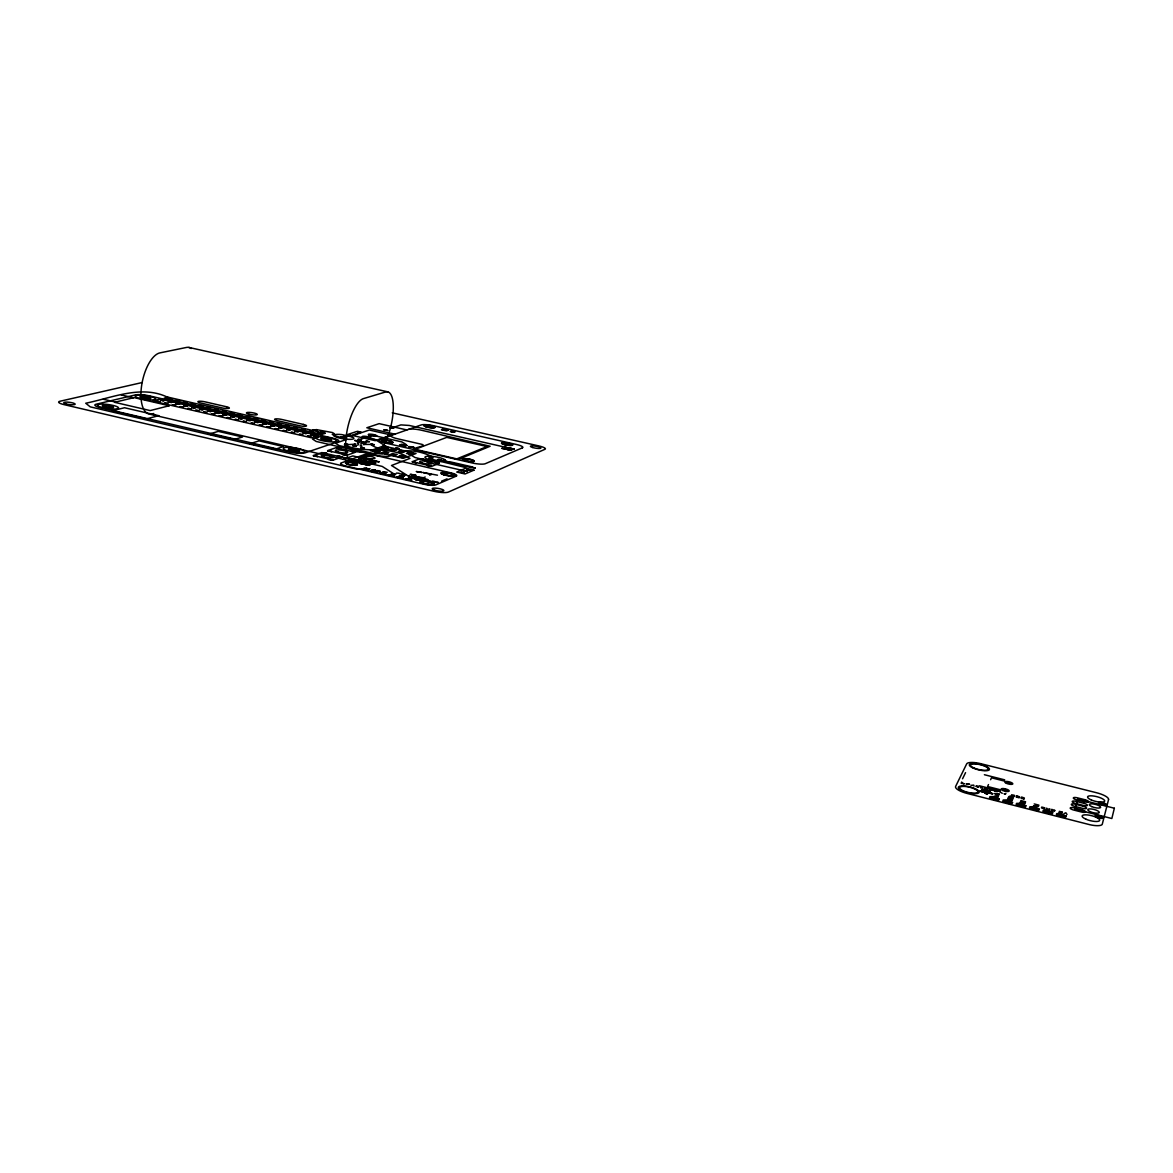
<?xml version="1.0" encoding="UTF-8"?>
<svg xmlns="http://www.w3.org/2000/svg" width="1173" height="1173" viewBox="0 0 1173 1173"><rect width="100%" height="100%" fill="white"/><g stroke="black" fill="none" stroke-linecap="round" stroke-linejoin="round"><path stroke-width="1.5" d="M1102.4 804.399L1102.693 803.27M1067.019 814.473L1065.861 812.757L1063.882 813.681M1049.439 810.206L1049.879 808.886L1046.316 809.414L1046.756 808.094M1038.574 806.012L1038.882 805.133L1034.205 803.945M1035.818 806.569L1038.384 806.511L1033.472 805.968L1036.052 805.91M1025.246 802.625L1025.569 801.76L1020.921 800.572L1020.583 801.438M1024.044 798.872L1024.366 798.007L1022.138 797.215L1020.965 798.08L1021.654 798.49L1024.044 798.872L1021.287 797.229M1019.176 797.625L1019.498 796.775L1017.27 795.983L1016.082 796.848L1016.771 797.259L1019.176 797.625L1016.419 795.998M1011.009 797.039C1017.094 799.707 1007.827 794.18 1009.293 797.083M1004.718 794.165L1005.921 793.3M1004.924 790.587L1005.393 789.458M996.991 795.939L998.795 795.69L995.716 794.898M996.874 794.18L999.455 794.136L994.557 793.593L997.138 793.549M988.472 784.561L987.607 786.526L1000.496 789.796L999.983 790.998L979.352 785.763M990.628 779.722L991.464 777.802L1004.191 781.013L1004.675 779.84L984.382 774.723M980.643 787.816L981.009 786.98M974.045 786.145L973.678 785.118L970.995 785.367M961.772 782.098L961.171 783.344L964.323 783.901L961.581 782.508M962.564 778.784L965.555 772.626M389.92 427.646L393.864 428.306L389.92 427.734M302.693 434.728L299.262 434.245L302.707 434.655M298.147 431.767L294.76 431.151L298.177 431.679M294.628 432.852L291.212 432.251L294.643 432.778M290.127 429.919L286.725 429.421M286.564 431.019L283.177 430.55M286.725 429.318L290.156 429.817M449.127 462.001L445.755 461.488M283.148 430.418L286.593 430.931M445.725 461.356L449.156 461.913M281.285 424.069L277.928 423.453L281.315 423.981M278.719 427.471L282.15 427.969L278.749 427.602M275.112 428.57L278.558 429.069L275.112 428.658M270.728 425.623L274.159 426.136L270.728 425.726M273.382 422.221L270.01 421.635L273.368 422.133M432.646 458.203L429.245 457.661M267.107 426.708L270.538 427.221L267.121 426.84M429.245 457.558L432.676 458.115M262.752 423.79L266.183 424.289L262.811 423.937M265.377 420.462L262.107 419.949L265.465 420.301M254.805 421.957L258.207 422.529L254.849 422.104M257.474 418.644L254.204 417.999L257.576 418.482M251.125 423.028L254.541 423.6L251.169 423.174M246.887 420.242L250.274 420.594M249.6 416.826L246.33 416.18L249.688 416.679M246.858 420.125L250.245 420.564M412.925 447.456L409.656 446.898L411.107 446.708M402.662 457.103L399.231 456.546M243.163 421.18L246.579 421.752L243.207 421.327M403.908 451.649L400.638 451.121M399.231 456.444L402.706 457.001M238.94 418.292L242.342 418.864L238.984 418.438M400.594 450.96L404.011 451.488M235.216 419.348L238.632 419.919L235.23 419.465M404.846 445.593L401.606 444.904L404.949 445.447M395.814 449.728L392.486 449.244M231.022 416.459L234.439 416.943L231.022 416.562M392.442 449.083L395.858 449.611M227.283 417.515L230.685 418.087L227.283 417.632M230.612 412.588L233.984 413.057L230.656 412.735M223.134 414.641L226.536 415.125L223.134 414.743M219.366 415.682L222.767 416.254L219.366 415.799M377.941 451.4L374.539 450.872M384.304 447.206L387.706 447.734L384.333 447.368M222.782 410.785L226.154 411.342L222.767 410.873M218.633 413.409L215.246 412.925M374.524 450.74L377.97 451.268M215.26 412.823L218.662 413.307M218.31 409.568L214.982 409.098M211.463 413.849L214.864 414.436L211.492 414.01M214.967 408.981L218.339 409.45M374.216 444.816L370.961 444.288M210.759 411.606L207.416 410.99L210.803 411.488M370.932 444.127L374.334 444.655M364.348 448.306L361.049 447.778M210.51 407.779L207.196 407.163L210.539 407.661M203.574 412.031L206.991 412.515L203.603 412.178M361.02 447.631L364.466 448.159M202.914 409.788L199.557 409.318L202.944 409.67M366.108 441.121L369.495 441.752L366.093 441.224M362.838 442.265L366.24 442.793L362.868 442.426M202.724 405.975L199.366 405.491L202.753 405.873M195.7 410.213L199.117 410.697L195.73 410.359M352.853 445.74L356.284 446.268L352.882 445.887M195.099 407.955L191.727 407.515L195.114 407.867M191.258 408.878L187.856 408.527M354.759 440.403L358.132 441.033L354.73 440.505M187.856 408.395L191.243 408.849M357.472 431.561L360.8 431.957M191.624 403.6L194.967 404.172L191.61 403.688M357.472 431.444L360.785 431.928M183.369 407.178L180.012 406.708M187.24 402.295L183.897 401.958M180.012 406.591L183.413 407.075M183.868 401.811L187.211 402.266M175.554 405.374L172.182 404.905L175.598 405.257M179.454 400.623L176.126 400.154L179.498 400.506M176.111 403.791L179.498 404.26L176.141 403.937M167.739 403.571L164.381 403.101L167.783 403.453M168.326 401.987L171.713 402.471L168.326 402.104M163.824 400.814L160.584 400.184L163.941 400.667M159.939 401.767L156.566 401.269L159.997 401.65M324.54 432.177L321.241 431.517L324.584 432.06M511.003 448.497L507.792 447.954M321.123 433.277L317.81 432.617L321.182 433.16M507.792 447.837L511.047 448.394M316.563 430.33L313.22 429.817M313.147 431.415L309.775 430.916M313.235 429.699L316.607 430.227M309.775 430.799L313.176 431.312M306.197 433.629L302.825 432.984L306.212 433.526M305.127 429.597L301.769 429.054M301.798 428.951L305.185 429.479M297.077 427.793L293.807 427.236M293.822 427.119L297.209 427.646M289.188 425.916L285.875 425.286L289.247 425.814M446.429 430.3L443.321 429.817M443.291 429.655L446.473 430.168M438.189 482.308L435.242 482.235L437.808 482.47M441.503 481.209L447.074 478.833M431.078 481.15L429.069 480.666M424.729 479.669L425.491 479.346M425.227 477.015L423.453 477.748L413.922 476.238L427.441 479.376M429.655 475.182L431.4 474.464L423.042 472.514L437.485 475.197M410.198 477.455L413.79 477.924L410.506 477.646M409.788 478.261L408.791 478.027L410.99 478.423M408.219 479.508L411.532 478.144L391.503 465.49L409.92 458.408C389.891 444.538 365.214 454.508 344.349 444.875L354.818 444.2M412.485 475.021L413.497 474.61M408.747 476.062L409.201 475.549M403.277 475.461C398.336 474.816 407.383 475.461 403.893 475.842M402.339 473.965L399.568 473.819M399.201 473.232L396.415 473.086M390.99 475.476L394.333 474.141L382.207 466.414L339.481 456.473M395.022 474.552L395.8 474.244L392.017 473.848M383.894 472.616L385.99 472.734L382.398 472.264L384.495 472.382M419.699 458.79L412.236 461.693L431.943 466.253L439.259 463.306L415.066 457.529L408.893 453.76L410.477 453.159M383.454 471.854L387.237 472.25M375.008 470.637L378.205 470.637M364.041 467.968L366.841 468.13L366.035 468.423M392.706 454.86L388.175 456.546L379.055 456.004L316.167 441.444L312.517 439.054L318.25 437.177L312.546 435.168L322.883 431.84M402.295 451.268C412.353 449.728 423.893 452.265 432.837 457.133L429.054 458.614L463.834 467.103L468.452 469.845M403.263 445.227L405.843 444.288L401.972 441.942L372.515 435.198L356.445 440.711L358.234 443.013M384.465 452.954L381.841 453.922L372.735 453.365L339.217 445.608L335.478 443.203L347.032 439.303L334.1 435.579L332.267 434.406L334.32 433.731L332.502 432.573L316.255 429.582L304.496 433.321M394.143 449.391C386.606 450.241 377.75 449.347 371.269 444.919L372.618 444.45L364.304 444.42M361.24 457.455L362.296 457.059M386.005 447.529L387.31 447.045L374.466 439.113L366.46 437.28M343.322 459.347L352.882 455.93L375.932 461.282L366.577 464.772L149.47 414.113M360.126 445.872L361.695 445.329M363.527 444.684L365.082 444.142M354.569 446.048L358.659 444.626M360.492 443.981L367.794 441.444M354.026 444.464L355.61 443.922M357.442 443.291L359.011 442.749M391.885 427.984L400.902 424.89L409.333 425.462L509.419 448.159M345.492 436.312L348.821 435.198M275.684 449.098L283.499 446.561L259.057 440.857L251.066 443.35M296.461 431.459L303.47 429.259M288.441 429.611L295.508 427.427M280.435 427.764L287.546 425.594M234.424 439.45L242.518 437.001L218.325 431.371L210.055 433.761M272.444 425.916L279.599 423.761M264.468 424.069L271.681 421.943M256.506 422.236L263.778 420.125M248.559 420.403L255.875 418.306M240.641 418.57L248.002 416.488M232.723 416.752L240.142 414.67M224.835 414.934L232.298 412.867M289.628 448.951L290.112 448.848A4.736 0.968 8.4 0 1 295.01 449.142L295.948 449.332A4.853 0.982 8.4 0 1 298.485 451.019M216.961 413.116L224.468 411.063M322.018 438.306L322.472 438.203A4.575 0.909 8.6 0 1 327.179 438.511L328.088 438.702M209.087 411.298L216.653 409.26M201.243 409.48L208.853 407.471M193.413 407.676L201.067 405.682M153.722 413.512L152.021 413.952A31.319 13.563 -77.5 0 1 141.464 386.767A31.319 13.563 -77.5 0 1 159.953 352.882L186.478 347.443A30.586 12.932 -77.6 0 1 191.214 348.513M185.598 405.873L193.296 403.893M177.797 404.069L185.539 402.104M170.012 402.28L177.812 400.316M162.241 400.477L170.085 398.541C143.414 383.718 112.975 397.676 85.732 403.233L90.233 406.855L355.786 468.921L365.258 469.464M135.525 394.89L96.098 404.23A10.674 2.082 7.5 0 0 100.379 407.618L290.581 452.074M142.138 382.545L60.043 401.225A10.88 2.111 7.3 0 0 64.178 404.656L434.157 491.326A11.158 2.375 9.1 0 0 448.365 492.074L544.976 449.274A9.853 1.862 9.6 0 0 538.686 445.887L392.266 412.837M1044.586 808.74L1041.448 807.933L1041.756 807.068L1044.879 807.86L1043.164 807.904M1059.292 811.32L1062.415 812.112L1058.94 812.42L1062.078 813.212M1011.566 794.766L1014.645 795.543L1011.141 795.822L1014.22 796.599M987.05 789.209L988.003 788.989L985.041 787.992L984.47 789.253L986.772 789.84L987.725 789.62L984.763 788.623M420.77 478.613L419.89 478.657L422.28 478.965M407.955 478.364L410.667 478.877M425.11 479.508L423.233 479.317M353.249 451.59L362.413 452.148M452.25 431.356C448.687 432.192 460.109 432.661 452.191 431.136M452.954 432.075C456.84 431.517 445.212 430.594 452.822 432.265M411.591 446.781L408.483 446.605L414.186 447.529L411.591 446.781L413.013 447.294M454.479 458.892L458.863 459.156L490.123 446.253L421.327 430.198A9.97 1.891 9.1 0 0 408.644 429.347M188.897 347.443L387.72 391.826M406.914 429.963L379.143 423.644L366.826 427.749L394.92 434.171M439.186 459.772L447.441 461.663M465.476 471.106L427.617 462.367L422.441 459.229M121.259 394.978L133.399 397.779M360.463 456.957L363.073 457.558M417.881 471.707L420.535 472.323M103.224 399.201L115.54 402.06M411.65 474.508L414.318 475.124M348.396 461.326L351.035 461.942M413.365 476.517L410.594 476.37M427.148 479.742C431.004 481.033 422.412 479.156 428.292 480.241M402.53 474.625L405.491 474.713M408.439 475.857L409.436 476.091M417.104 478.584L419.142 479.068M420.608 479.405L422.544 479.786L416.782 478.76M415.872 478.789L421.708 479.904M400.946 475.446L403.952 476.15L400.169 475.754L403.175 476.458M414.054 478.613L421.004 480.226M413.644 478.628L421.371 480.563M414.773 479.024L421.503 480.71M391.562 474.039L394.568 474.728L390.77 474.347L393.776 475.05M415.829 479.64L418.189 480.065M379.744 471.37C378.249 470.094 383.19 472.66 378.351 471.282M415.755 479.918L417.251 480.094M367.178 468.701L370.169 468.789M102.813 407.808L102.887 407.823A10.865 2.111 7.5 0 0 117.285 408.791A10.66 2.082 7.5 0 0 112.975 405.389L112.945 405.389A10.66 2.082 7.5 0 0 98.591 404.406M415.931 450.036C407.324 448.247 429.787 446.077 421.268 444.2L397.398 438.746A10.176 1.965 9 0 1 391.694 435.3M1100.479 803.314L1104.614 804.355M1006.786 782.406L1010.833 783.417M1003.106 789.502L1007.211 790.543M978.487 786.335C971.405 785.28 984.147 788.755 976.009 786.174M999.528 791.672L1002.255 793.3M1097.048 816.305L1101.242 817.376M982.93 788.403L980.833 787.391M1004.029 793.754L1005.569 794.136M988.766 790.822L990.232 791.174L987.461 790.763M983.531 789.766L982.006 789.37L985.555 790.543M986.581 790.793L990.1 791.496M982.08 789.678L989.997 791.716M982.256 789.972L989.88 791.907M982.446 790.294L987.167 791.482M987.343 791.79L990.437 792.567M982.754 790.881L991.64 793.139M1012.959 798.549L1008.325 797.376L1012.622 799.414L1007.974 798.226M981.64 790.866L992.71 793.681M980.892 790.939L986.2 792.039M986.449 792.098L992.783 793.798M980.159 791.027L992.006 793.769M979.91 791.086L988.209 793.212M980.364 791.35L981.918 791.746M984.587 792.435L988.15 793.344M984.763 792.728L987.871 793.52M985.335 793.183L987.431 793.725M985.921 793.637L986.992 793.916M1025.055 803.124L1020.393 801.936L1024.733 803.989L1020.07 802.801M985.232 793.109L987.505 793.696M985.76 793.52L987.123 793.857M994.367 796.056L998.15 797.244M360.917 445.608L362.736 447.939M328.176 438.717A4.677 0.924 8.6 0 1 330.625 440.3A4.883 0.968 8.6 0 1 324.51 439.934A4.677 0.924 8.6 0 1 322.091 438.335M335.845 441.532A10.616 2.097 8.6 0 1 322.047 440.623A10.616 2.097 8.6 0 1 316.593 437.045M316.901 437.133A10.425 2.067 8.6 0 1 330.405 437.998A10.425 2.067 8.6 0 1 335.874 441.517M105.599 407.134A4.795 0.938 7.5 0 1 103.488 405.667A4.795 0.938 7.5 0 1 109.294 405.873L110.145 406.034A4.795 0.938 7.5 0 1 112.168 407.574A5 0.968 7.5 0 1 105.687 407.148M154.513 399.656A10.484 1.979 7.8 0 1 140.716 398.703A10.293 1.95 7.8 0 1 136.405 395.462A10.293 1.95 7.8 0 1 150.129 396.415A10.293 1.95 7.8 0 1 154.543 399.641M298.47 451.033A5.059 1.026 8.4 0 1 292.121 450.652A4.853 0.982 8.4 0 1 289.702 448.98M102.96 407.808A10.66 2.082 7.5 0 1 98.693 404.421M135.584 394.876A10.278 1.95 7.7 0 1 149.294 395.844L332.633 438.116A10.41 2.067 8.6 0 1 338.117 441.635L304.863 452.925A10.997 2.243 8.4 0 1 290.625 452.06M346.9 461.209L352.516 462.074L346.915 461.165M346.592 454.992L342.355 454.479L346.563 455.095M341.622 456.766L337.369 456.077L341.622 456.796M340.742 448.497L336.563 447.822L340.742 448.526M332.589 459.977L328.249 459.347L332.589 460.007M331.856 451.576L327.59 450.945L331.856 451.605M326.812 453.321L322.531 452.763L326.812 453.321M317.648 456.488L313.338 455.916L317.604 456.576M379.04 461.795L369.055 459.963L378.982 461.898M375.727 463.027L365.697 461.121L375.727 463.027M373.073 464.039L363.014 462.118L373.058 463.995M369.715 465.285L359.642 463.32L369.656 465.402M514.243 449.083L504.595 447.192L514.243 449.083M439.201 462.939L435.051 462.353L439.113 463.042M511.589 450.212L501.912 448.35L511.589 450.212M431.283 466.136L427.089 465.417L431.283 466.136M422.001 472.455L416.43 471.546L422.001 472.455M424.523 459.552L420.374 458.966L424.523 459.552M415.799 475.241L410.169 474.376L415.799 475.285M416.488 462.705L412.28 462.03L416.43 462.792M1114.35 808.226L1111.843 818.519L1074.923 809.165L1077.958 799.033L1114.35 808.226M1108.558 799.561L1102.385 823.783A12.962 3.695 14.2 0 1 1089.82 824.707L967.051 793.417A13.607 3.915 13.3 0 1 955.614 786.453L966.669 763.887A13.138 3.651 13.2 0 1 980.951 763.726L1096.447 792.713A13.475 3.71 14 0 1 1108.558 799.561M1066.154 816.012L1065.817 817.126L1062.797 817.2L1056.374 814.722L1056.726 813.622L1059.732 813.549L1066.154 816.012M1063.105 815.323L1062.797 816.276L1059.424 815.411L1059.732 814.458L1063.105 815.323M364.539 457.675L359.011 456.796L364.539 457.675M1054.747 810.367L1054.454 811.247L1051.243 810.675L1051.682 809.355L1054.747 810.367M1052.694 812.596L1052.328 813.695L1049.307 813.769L1042.914 811.291L1043.296 810.191L1046.316 810.132L1052.694 812.596M1049.644 811.892L1049.322 812.845L1045.964 811.98L1046.287 811.042L1049.644 811.892M355.36 451.913L351.138 451.297L355.36 451.884M1039.278 809.179L1038.882 810.264L1035.862 810.338L1029.498 807.874L1029.894 806.789L1032.914 806.716L1039.278 809.179M1036.228 808.476L1035.891 809.429L1032.548 808.564L1032.885 807.625L1036.228 808.476M1025.891 805.763L1025.481 806.848L1022.445 806.921L1016.126 804.473L1016.551 803.388L1019.572 803.329L1025.891 805.763M1022.856 805.074L1022.504 806.012L1019.161 805.162L1019.513 804.223L1022.856 805.074M1012.548 802.376L1012.123 803.446L1009.088 803.52L1002.798 801.071L1003.238 800.001L1006.273 799.942L1012.548 802.376M1012.431 799.913L1011.317 800.572L1007.519 799.37L1012.431 799.913M1009.528 801.687L1009.147 802.611L1005.818 801.76L1006.199 800.836L1009.528 801.687M999.249 798.989L998.81 800.059L995.76 800.118L989.499 797.684L989.968 796.628L993.003 796.57L999.249 798.989M996.229 798.3L995.848 799.224L992.519 798.373L992.915 797.464L996.229 798.3M997.68 791.438L994.425 791.086L997.68 791.438M992.842 790.206L989.587 789.854L992.842 790.206M969.528 784.297L966.288 783.945L969.528 784.297M410.037 479.801L406.401 479.2L409.964 479.874M401.415 477.792L397.779 477.176L401.327 477.866M392.794 475.783L389.172 475.168L392.72 475.857M384.201 473.775L380.58 473.159L384.128 473.848M375.624 471.766L372.046 471.106L375.624 471.693M367.076 469.772L363.454 469.244L367.046 469.801M387.706 430.432L383.747 429.846L387.72 430.374M310.772 436.591L307.355 435.989L310.786 436.517M475.256 467.983L471.81 467.441L475.256 467.91M470.182 470.153L466.707 469.596L470.168 470.182M467.206 471.429L463.731 470.901L467.191 471.458M464.215 472.719L460.725 472.176L464.185 472.734M440.901 460.08L437.47 459.552L440.916 460.007M262.532 425.447L259.086 424.934L262.503 425.462M412.178 453.467L408.761 452.939L412.163 453.496M241.829 414.963L238.471 414.377L241.741 415.022M394.421 455.168L390.961 454.611L394.451 455.095M399.025 448.541L395.624 448.013L398.996 448.555M386.181 453.277L382.765 452.617L386.078 453.335M361.431 439.89L358.088 439.259L361.401 439.919M348.117 444.479L344.715 443.834L348 444.538M187.284 406.151L183.897 405.682L187.255 406.181M350.492 435.506L347.164 434.875L350.39 435.564M347.179 436.62L343.792 436.092L347.149 436.635M343.836 437.734L340.449 437.206L343.865 437.646M171.757 398.82L168.413 398.38L171.654 398.879M508.364 449.596L505.123 449.083L508.393 449.508M314.247 435.491L310.845 434.978L314.276 435.388M380.565 448.848L375.697 448.79L370.404 450.681L403.409 458.306L416.048 453.482L383.468 445.989L378.278 447.851L380.565 448.848M473.995 470.138L465.051 473.98L456.752 472.059L465.769 468.247L473.995 470.138M456.268 476.135L435.828 484.889A9.369 1.965 9.1 0 1 423.908 484.229L345.155 465.828A8.622 1.789 8.7 0 1 341.475 462.851L363.938 454.743A9.061 1.833 8.8 0 1 375.58 455.447L450.872 472.866A9.135 1.877 9.2 0 1 456.268 476.135M522.425 447.822L485.255 463.731A10.396 2.067 9.3 0 1 472.132 462.954L385.389 443.027A10.308 2.009 8.9 0 1 379.671 439.523L421.254 424.919A9.824 1.833 9.1 0 1 433.731 425.77L516.223 444.435A9.912 1.877 9.5 0 1 522.425 447.822M472.602 467.001L471.194 467.602L448.335 462.338L449.787 461.751L472.602 467.001M434.816 481.648L432.426 481.341L434.816 481.648M411.723 480.006L408.307 480.27L404.714 478.995L408.131 478.731L411.723 480.006M417.485 477.602L419.494 478.071L417.485 477.602M409.714 479.581L406.723 479.42L409.714 479.581M416.327 477.338L413.952 477.03L416.327 477.338M487.088 446.546L456.796 458.878L415.081 449.303L446.752 437.382L487.088 446.546M401.093 477.572L398.102 477.396L401.093 477.572M444.978 459.86L441.048 461.444A10.322 2.067 9.1 0 1 426.107 458.438A10.322 2.067 9.1 0 1 431.385 456.312A10.322 2.067 9.1 0 1 444.978 459.86M403.101 477.998L399.67 478.247L396.093 476.971L399.524 476.722L403.101 477.998M402.72 476.634L399.128 476.165L402.72 476.634M438.673 459.464L440.3 459.831L438.673 459.464M394.48 475.989L391.049 476.238L387.486 474.962L390.917 474.713L394.48 475.989M390.33 475.05L389.48 475.388L392.486 475.564L390.33 475.05M430.447 457.573L432.06 457.939L430.447 457.573M385.888 473.98L382.442 474.229L378.894 472.954L382.339 472.719L385.888 473.98M383.894 473.555L380.888 473.379L384.055 473.555M377.31 471.971L373.85 472.22L370.316 470.959L373.776 470.71L377.31 471.971M375.316 471.546L372.266 471.443L375.316 471.546M375.052 469.904L372.061 469.816L375.052 469.904M368.762 469.977L365.287 470.212L361.768 468.965L365.243 468.716L368.762 469.977M405.066 456.444L402.104 457.573L398.058 456.634L401.019 455.505L405.066 456.444M413.336 453.291L410.506 454.376L406.474 453.452L409.333 452.367L413.336 453.291M366.768 469.552L363.762 469.376L366.768 469.552M396.826 454.538L393.835 455.652L389.788 454.728L392.779 453.614L396.826 454.538M405.169 451.414L402.31 452.485L398.292 451.561L401.166 450.491L405.169 451.414M406.943 445.461L404.89 446.224L399.568 445.007L401.635 444.244L406.943 445.461M448.35 430.198L446.488 430.887L441.385 429.729L443.262 429.054L448.35 430.198M388.6 452.646L385.594 453.746L381.548 452.822L384.568 451.708L388.6 452.646M397.017 449.538L394.128 450.608L390.125 449.684L393.014 448.614L397.017 449.538M376.386 452.837L354.041 460.989A32.14 11.114 -77.3 0 1 346.534 433.863A32.14 11.114 -77.3 0 1 363.469 398.615L385.726 391.943A31.363 10.586 -77.4 0 1 392.398 418.614A31.363 10.586 -77.4 0 1 376.386 452.837M380.389 450.755L377.354 451.854L373.322 450.916L376.372 449.816L380.389 450.755M388.879 447.661L385.961 448.716L381.958 447.807L384.891 446.752L388.879 447.661M341.607 457.162L333.264 460.124L313.367 455.491L321.857 452.573L341.607 457.162M355.36 452.279L347.267 455.153L327.619 450.593L335.859 447.763L355.36 452.279M391.269 435.051L375.184 440.681L352.868 435.564L369.304 430.022L391.269 435.051M363.615 441.972L357.281 441.341L363.615 441.972M370.36 437.881L362.545 436.679L370.36 437.881M376.386 435.799L368.63 434.611L376.386 435.799M343.278 437.5L341.035 437.353L343.278 437.5M346.607 436.385L344.378 436.239L346.607 436.385M360.39 432.397L351.387 435.418L347.56 434.538L356.592 431.532L360.39 432.397M318.264 435.564L311.402 437.778L152.446 401.049L160.29 399.113L318.264 435.564M325.126 433.336L321.754 434.421L164.279 398.131L168.12 397.192L325.126 433.336M276.579 449.303L249.248 443.423L276.579 449.303M235.304 439.655L208.222 433.834L235.304 439.655M158.707 415.682L146.493 418.864L112.022 410.814L124.543 407.735L158.707 415.682M169.22 405.741L150.173 410.579L114.529 402.295L134.089 397.618L169.22 405.741M141.552 396.533L141.317 396.591A4.619 0.88 7.8 0 0 143.326 398.043A4.824 0.909 7.8 0 0 149.499 398.497A4.619 0.88 7.8 0 0 147.563 397.046L146.61 396.826A4.516 0.85 7.8 0 0 141.816 396.503L141.552 396.533M226.462 406.752L205.172 401.87A5.117 0.968 8 0 0 198.398 401.386A5.117 0.968 8 0 0 200.73 403.013L222.093 407.925A5.132 0.968 8.1 0 0 228.867 408.395A5.132 0.968 8.1 0 0 226.462 406.752M303.455 424.435L281.74 419.45A5.147 0.997 8.4 0 0 275.025 419.01A5.147 0.997 8.4 0 0 277.576 420.696L299.364 425.696A5.161 0.997 8.5 0 0 306.094 426.151A5.161 0.997 8.5 0 0 303.455 424.435M352.223 436.986L341.871 434.596A10.22 2.009 8.7 0 0 334.246 436.121A10.22 2.009 8.7 0 0 348.293 439.347A10.22 2.009 8.7 0 0 352.223 436.986M298.367 448.57L298.309 448.555A10.792 2.199 8.4 0 0 284.262 447.705A10.792 2.199 8.4 0 0 289.643 451.429L289.702 451.444A10.982 2.243 8.4 0 0 303.866 452.294A10.792 2.199 8.4 0 0 298.397 448.585M1084.937 799.722L1077.4 797.831A3.886 1.085 13.9 0 0 1073.31 797.919A3.886 1.085 13.9 0 0 1076.77 799.898L1084.336 801.804A3.9 1.085 14 0 0 1088.427 801.716A3.9 1.085 14 0 0 1084.937 799.722M1083.896 803.314L1076.315 801.394A3.915 1.1 14 0 0 1072.21 801.482A3.915 1.1 14 0 0 1075.685 803.49L1083.295 805.411A3.915 1.1 14 0 0 1087.4 805.323A3.915 1.1 14 0 0 1083.896 803.314M1083.06 806.203L1075.45 804.267A3.93 1.1 14 0 0 1071.33 804.37A3.93 1.1 14 0 0 1074.82 806.394L1082.444 808.329A3.93 1.1 14 0 0 1086.579 808.226A3.93 1.1 14 0 0 1083.06 806.203M1082.005 809.854L1074.351 807.904A3.944 1.114 14 0 0 1070.201 808.006A3.944 1.114 14 0 0 1073.706 810.044L1081.389 811.995A3.959 1.114 14.1 0 0 1085.538 811.892A3.959 1.114 14.1 0 0 1082.005 809.854M1091.726 806.599A5.88 1.642 14.1 0 0 1100.626 807.376A5.88 1.642 14.1 0 0 1092.444 803.857A5.88 1.642 14.1 0 0 1091.726 806.599M1090.303 811.716A5.924 1.657 14.1 0 0 1099.277 812.493A5.924 1.657 14.1 0 0 1091.037 808.93A5.924 1.657 14.1 0 0 1090.303 811.716M1096.814 817.332A4.267 1.202 14.2 0 0 1103.28 817.889A4.267 1.202 14.2 0 0 1097.327 815.308A4.267 1.202 14.2 0 0 1096.814 817.332M1100.274 804.297A4.193 1.158 14.1 0 0 1106.608 804.854A4.193 1.158 14.1 0 0 1100.773 802.347A4.193 1.158 14.1 0 0 1100.274 804.297M1006.434 783.344A4.12 1.158 13.5 0 0 1012.798 783.916A4.12 1.158 13.5 0 0 1007.196 781.467A4.12 1.158 13.5 0 0 1006.434 783.344M1002.754 790.47A4.164 1.188 13.5 0 0 1009.191 791.042A4.164 1.188 13.5 0 0 1003.531 788.549A4.164 1.188 13.5 0 0 1002.754 790.47M974.059 768.022A9.091 2.522 13.2 0 0 988.194 769.312A9.091 2.522 13.2 0 0 975.892 763.96A9.091 2.522 13.2 0 0 974.059 768.022M973.341 768.154A10.352 2.874 13.2 0 0 989.411 769.605A10.352 2.874 13.2 0 0 975.408 763.535A10.352 2.874 13.2 0 0 973.341 768.154M963.224 790.822A9.413 2.713 13.3 0 0 977.871 792.112A9.413 2.713 13.3 0 0 965.188 786.467A9.413 2.713 13.3 0 0 963.224 790.822M962.461 790.969A10.704 3.079 13.3 0 0 979.132 792.42A10.704 3.079 13.3 0 0 964.69 786.013A10.704 3.079 13.3 0 0 962.461 790.969M1085.934 819.194A9.076 2.581 14.2 0 0 1099.702 820.382A9.076 2.581 14.2 0 0 1087.048 814.883A9.076 2.581 14.2 0 0 1085.934 819.194M1091.315 799.957A8.827 2.434 14 0 0 1104.687 801.144A8.827 2.434 14 0 0 1092.371 795.88A8.827 2.434 14 0 0 1091.315 799.957M992.813 798.637A2.698 0.777 13.5 0 0 996.991 799.004A2.698 0.777 13.5 0 0 993.34 797.376A2.698 0.777 13.5 0 0 992.813 798.637M1006.111 802.024A2.713 0.777 13.6 0 0 1010.29 802.391A2.713 0.777 13.6 0 0 1006.61 800.763A2.713 0.777 13.6 0 0 1006.111 802.024M1019.454 805.426A2.713 0.777 13.7 0 0 1023.633 805.792A2.713 0.777 13.7 0 0 1019.938 804.15A2.713 0.777 13.7 0 0 1019.454 805.426M1032.841 808.827A2.727 0.777 13.8 0 0 1037.02 809.194A2.727 0.777 13.8 0 0 1033.296 807.552A2.727 0.777 13.8 0 0 1032.841 808.827M1046.272 812.244A2.727 0.777 13.9 0 0 1050.451 812.61A2.727 0.777 13.9 0 0 1046.697 810.954A2.727 0.777 13.9 0 0 1046.272 812.244M1059.732 815.675A2.742 0.777 14 0 0 1063.926 816.041A2.742 0.777 14 0 0 1060.143 814.385A2.742 0.777 14 0 0 1059.732 815.675M66.187 403.967A5.806 1.129 7.3 0 0 75.175 404.23A5.806 1.129 7.3 0 0 66.964 402.104A5.806 1.129 7.3 0 0 66.187 403.967M104.72 407.09A5.733 1.114 7.5 0 0 113.546 407.339A5.733 1.114 7.5 0 0 105.321 405.228A5.733 1.114 7.5 0 0 104.72 407.09M142.373 397.999A5.542 1.056 7.8 0 0 150.833 398.277A5.542 1.056 7.8 0 0 142.827 396.225A5.542 1.056 7.8 0 0 142.373 397.999M248.823 414.128A5.484 1.041 8.3 0 0 257.283 414.524A5.484 1.041 8.3 0 0 249.512 412.397A5.484 1.041 8.3 0 0 248.823 414.128M323.264 439.787A5.616 1.114 8.6 0 0 331.783 440.124A5.616 1.114 8.6 0 0 323.675 437.91A5.616 1.114 8.6 0 0 323.264 439.787M290.816 450.505A5.806 1.188 8.4 0 0 299.702 450.828A5.806 1.188 8.4 0 0 291.373 448.511A5.806 1.188 8.4 0 0 290.816 450.505M365.785 457.778A5.938 1.202 8.8 0 0 375.023 458.276A5.938 1.202 8.8 0 0 366.753 455.828A5.938 1.202 8.8 0 0 365.785 457.778M348.396 464.391A5.836 1.202 8.7 0 0 357.208 464.669A5.836 1.202 8.7 0 0 348.718 462.323A5.836 1.202 8.7 0 0 348.396 464.391M434.728 490.211A5.953 1.261 9.1 0 0 443.878 490.637A5.953 1.261 9.1 0 0 435.403 488.115A5.953 1.261 9.1 0 0 434.728 490.211M423.893 483.408A5.894 1.246 9.1 0 0 432.984 483.833A5.894 1.246 9.1 0 0 424.611 481.341A5.894 1.246 9.1 0 0 423.893 483.408M444.64 474.684A5.748 1.188 9.2 0 0 453.452 475.124A5.748 1.188 9.2 0 0 445.256 472.719A5.748 1.188 9.2 0 0 444.64 474.684M384.04 441.957A5.498 1.07 8.9 0 0 392.588 442.456A5.498 1.07 8.9 0 0 384.876 440.212A5.498 1.07 8.9 0 0 384.04 441.957M465.285 460.622A5.542 1.1 9.3 0 0 473.745 461.077A5.542 1.1 9.3 0 0 465.798 458.775A5.542 1.1 9.3 0 0 465.285 460.622M426.576 426.855A5.235 0.982 9.1 0 0 434.626 427.353A5.235 0.982 9.1 0 0 427.207 425.242A5.235 0.982 9.1 0 0 426.576 426.855M504.331 444.464A5.279 0.997 9.5 0 0 512.308 444.934A5.279 0.997 9.5 0 0 504.669 442.764A5.279 0.997 9.5 0 0 504.331 444.464M532.689 447.514A5.264 0.982 9.6 0 0 540.87 448.13A5.264 0.982 9.6 0 0 533.554 445.916A5.264 0.982 9.6 0 0 532.689 447.514M422.353 463.027A6.188 1.246 9.1 0 0 431.899 463.526A6.188 1.246 9.1 0 0 423.116 460.96A6.188 1.246 9.1 0 0 422.353 463.027M324.159 456.957A6.349 1.305 8.6 0 0 333.806 457.294A6.349 1.305 8.6 0 0 324.613 454.743A6.349 1.305 8.6 0 0 324.159 456.957M338.249 452.045A6.246 1.261 8.6 0 0 347.707 452.382A6.246 1.261 8.6 0 0 338.63 449.889A6.246 1.261 8.6 0 0 338.249 452.045M363.982 437.602A4.296 0.836 8.8 0 0 370.683 437.998A4.296 0.836 8.8 0 0 364.7 436.253A4.296 0.836 8.8 0 0 363.982 437.602M370.067 435.52A4.267 0.821 8.8 0 0 376.709 435.901A4.267 0.821 8.8 0 0 370.756 434.186A4.267 0.821 8.8 0 0 370.067 435.52M360.17 459.831A3.93 0.806 8.7 0 0 366.313 460.153A3.93 0.806 8.7 0 0 360.844 458.526A3.93 0.806 8.7 0 0 360.17 459.831M355.419 461.576A3.959 0.806 8.7 0 0 361.607 461.898A3.959 0.806 8.7 0 0 356.108 460.256A3.959 0.806 8.7 0 0 355.419 461.576M444.332 474.742A6.32 1.305 9.2 0 0 454.024 475.226A6.32 1.305 9.2 0 0 445.007 472.572A6.32 1.305 9.2 0 0 444.332 474.742M443.863 474.816A7.185 1.481 9.2 0 0 454.875 475.373A7.185 1.481 9.2 0 0 444.626 472.352A7.185 1.481 9.2 0 0 443.863 474.816M423.585 483.452A6.481 1.364 9.1 0 0 433.555 483.936A6.481 1.364 9.1 0 0 424.362 481.194A6.481 1.364 9.1 0 0 423.585 483.452M423.086 483.54A7.375 1.554 9.1 0 0 434.435 484.082A7.375 1.554 9.1 0 0 423.981 480.959A7.375 1.554 9.1 0 0 423.086 483.54M348.278 464.405A6.056 1.246 8.7 0 0 357.428 464.699A6.056 1.246 8.7 0 0 348.616 462.265A6.056 1.246 8.7 0 0 348.278 464.405M464.992 460.666A6.1 1.202 9.3 0 0 474.288 461.165A6.1 1.202 9.3 0 0 465.549 458.628A6.1 1.202 9.3 0 0 464.992 460.666M504.053 444.508A5.806 1.1 9.5 0 0 512.821 445.022A5.806 1.1 9.5 0 0 504.419 442.646A5.806 1.1 9.5 0 0 504.053 444.508M383.732 442.001A6.041 1.188 8.9 0 0 393.116 442.544A6.041 1.188 8.9 0 0 384.641 440.08A6.041 1.188 8.9 0 0 383.732 442.001M426.283 426.884A5.748 1.07 9.1 0 0 435.139 427.441A5.748 1.07 9.1 0 0 426.972 425.125A5.748 1.07 9.1 0 0 426.283 426.884"/></g></svg>
